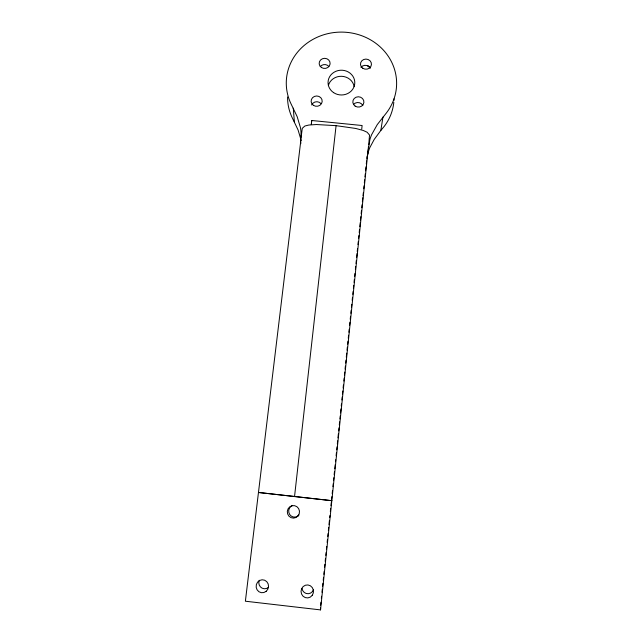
<?xml version="1.0" encoding="UTF-8"?>
<svg xmlns="http://www.w3.org/2000/svg" width="642" height="642" viewBox="0 0 642 642"><rect width="100%" height="100%" fill="white"/><g stroke="black" fill="none" stroke-linecap="round" stroke-linejoin="round"><path stroke-width="0.96" d="M366.871 158.967L369.88 139.635A48.479 45.502 9.5 0 1 371.622 134.676L377.271 124.604L386.46 112.872A55.18 51.111 0.9 0 0 347.178 32.389A55.18 51.111 0.9 0 0 290.81 103.394L297.158 116.627L300.432 127.565A48.134 45.101 -7.9 0 1 301.042 132.742L300.681 141.738L245.38 601.209L320.535 609.9L320.583 608.03M368.725 144.819L369.527 135.045L367.12 132.236L363.195 130.446L355.732 128.456L336.079 125.655L316.386 124.532L308.858 125.03L304.854 126.025L302.278 128.328L301.018 138.038M311.723 120.495L311.322 124.444L311.723 120.495L362.112 125.511L361.735 129.05M320.535 609.9L368.452 146.641M320.647 605.221L320.952 602.236M321.369 598.248L321.57 596.258M321.987 592.269L322.292 589.284M322.605 586.29L322.91 583.305M323.223 580.312L323.528 577.327M323.841 574.333L324.154 571.348M324.563 567.359L324.868 564.374M325.181 561.389L325.494 558.396M325.799 555.41L326.112 552.417M326.417 549.432L326.73 546.438M327.139 542.458L327.452 539.465M327.757 536.479L328.07 533.486M328.375 530.501L328.688 527.507M328.993 524.522L329.41 520.534M329.715 517.548L329.924 515.558M330.333 511.57L330.646 508.584M330.951 505.591L331.264 502.606M331.569 499.612L331.882 496.627M332.187 493.634L332.5 490.648M332.909 486.66L333.222 483.675M333.527 480.681L333.84 477.696M334.145 474.703L334.458 471.718M334.771 468.732L335.18 464.744M335.485 461.75L335.694 459.76M336.111 455.78L336.416 452.787M336.729 449.801L337.034 446.808M337.347 443.823L337.652 440.829M337.965 437.844L338.374 433.856M338.687 430.87L338.992 427.877M339.305 424.892L339.61 421.898M339.923 418.913L340.228 415.928M340.541 412.934L340.95 408.954M341.263 405.961L341.464 403.97M341.881 399.982L342.186 396.997M342.499 394.003L342.804 391.018M343.117 388.025L343.422 385.04M343.839 381.051L344.144 378.066M344.457 375.072L344.762 372.087M345.075 369.102L345.388 366.109M345.693 363.123L346.006 360.13M346.311 357.145L346.728 353.156M347.033 350.171L347.346 347.178M347.651 344.192L347.964 341.199M348.269 338.214L348.582 335.22M348.887 332.235L349.2 329.25M349.609 325.261L349.922 322.268M350.227 319.283L350.54 316.297M350.845 313.304L351.158 310.319M351.463 307.325L351.776 304.34M352.185 300.352L352.498 297.366M352.803 294.373L353.116 291.388M353.421 288.394L353.734 285.409M354.039 282.416L354.352 279.43M354.665 276.445L354.97 273.452M355.379 269.471L355.692 266.478M356.005 263.493L356.31 260.5M356.623 257.514L357.032 253.526M357.241 251.536L357.546 248.542M357.963 244.562L358.268 241.569M358.581 238.583L358.886 235.59M359.199 232.605L359.504 229.619M359.817 226.626L360.226 222.638M360.435 220.647L360.844 216.667M361.157 213.674L361.462 210.688M361.775 207.695L362.08 204.71M362.393 201.716L362.802 197.736M363.011 195.738L363.324 192.752M363.733 188.764L364.038 185.779M364.351 182.785L364.656 179.8M364.969 176.815L365.282 173.821M365.587 170.836L365.996 166.848M366.309 163.862L366.622 160.869M294.526 496.659L336.079 125.655M367.096 157.29L368.211 152.274A46.738 44.001 9.7 0 1 369.888 147.483L374.214 139.426L380.826 130.454L382.953 117.069M380.826 130.454L384.213 126.394A53.23 49.49 1 0 0 393.811 102.271M370.129 67.595L367.89 65.877L369.92 67.554M301.25 140.598L298.089 130.013L291.958 117.205A53.23 49.49 1 0 1 287.576 96.982M293.29 108.169L294.357 121.828M300.681 141.738L300.809 143.672M394.019 98.82A53.23 49.49 1 0 1 393.947 100.545M320.254 66.608A5.409 4.992 -0.6 0 1 328.832 66.407M311.659 104.975A5.457 5.088 -1.3 0 1 321 103.611M353.429 104.59A5.465 5.096 2.7 0 1 362.842 105.521M360.948 67.362A5.417 5 2.9 0 1 370.282 68.269M328.343 85.603A13.185 12.23 0.9 0 1 341.656 76.294A13.185 12.23 0.9 0 1 354.167 86.574M299.012 515.004A6.035 5.874 -84.5 0 1 289.702 514.507A6.035 5.874 -84.5 0 1 292.632 505.398M268.436 587.406A6.235 5.963 -82.4 0 1 259.216 580.28M313.465 589.765A6.251 5.979 -89 0 1 301.989 588.449M258.469 492.47L331.826 500.688L258.469 492.47M321.409 67.482A5.489 5.064 -0.6 0 0 330.1 63.911A5.489 5.064 -0.6 0 0 322.412 58.759A5.489 5.064 -0.6 0 0 321.409 67.482M333.607 92.633A13.378 12.391 0.9 0 0 354.729 83.861A13.378 12.391 0.9 0 0 335.927 71.286A13.378 12.391 0.9 0 0 333.607 92.633M313.384 105.312A5.537 5.16 -1.3 0 0 322.164 101.677A5.537 5.16 -1.3 0 0 314.411 96.428A5.537 5.16 -1.3 0 0 313.384 105.312M355.138 106.107A5.545 5.16 2.6 0 0 363.886 102.471A5.545 5.16 2.6 0 0 356.077 97.215A5.545 5.16 2.6 0 0 355.138 106.107M362.778 68.245A5.497 5.064 2.8 0 0 371.437 64.673A5.497 5.064 2.8 0 0 363.693 59.521A5.497 5.064 2.8 0 0 362.778 68.245M298.024 515.927A6.284 6.115 -84.3 0 0 294.55 505.671A6.284 6.115 -84.3 0 0 287.624 513.937A6.284 6.115 -84.3 0 0 298.024 515.927M266.165 591.33A6.5 6.211 -82.2 0 0 264.656 580.207A6.5 6.211 -82.2 0 0 256.182 587.253A6.5 6.211 -82.2 0 0 266.165 591.33M312.277 595.286A6.508 6.227 -88.9 0 0 307.951 584.958A6.508 6.227 -88.9 0 0 301.563 594.051A6.508 6.227 -88.9 0 0 312.277 595.286"/></g></svg>
